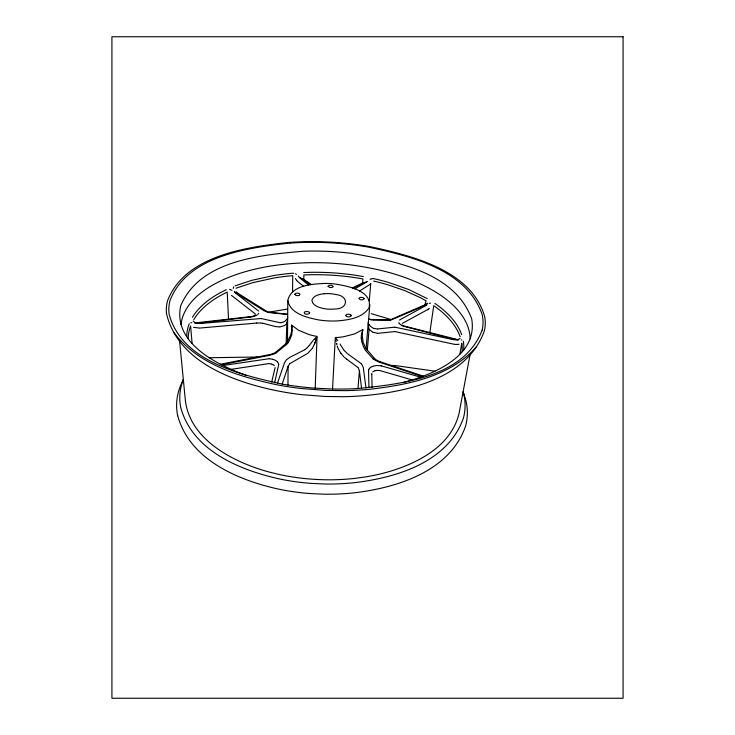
<?xml version="1.0" encoding="UTF-8"?>
<svg xmlns="http://www.w3.org/2000/svg" width="735" height="735" viewBox="0 0 735 735"><rect width="100%" height="100%" fill="white"/><g stroke="black" fill="none" stroke-linecap="round" stroke-linejoin="round"><path stroke-width="1.1" d="M291.519 326.037L291.63 329.234M288.065 340.397L286.191 343.08L286.834 322.674M287.495 341.297L287.789 300.404C291.354 285.079 312.072 284.059 324.852 283.434A93.814 93.814 0 0 1 333.883 283.866C346.084 285.639 373.325 290.288 368.979 307.91C362.41 317.897 349.125 319.863 338.118 320.855A88.494 88.494 0 0 1 318.2 319.844C306.853 317.52 290.187 313.753 287.789 300.404M287.955 385.057L288.102 366.352L289.572 363.908M291.63 329.675L291.63 329.951M292.548 291.905L292.741 275.653A234.061 234.061 0 0 0 274.008 277.995L252.454 282.745L236.018 288.23M278.684 364.707L278.684 364.45A3.317 3.317 0 0 1 278.684 364.799L274.624 382.678M303.775 279.364L303.877 274.927L311.236 274.715A271.895 271.895 0 0 1 352.129 277.196L362.934 278.905L362.612 283.085M287.661 317.061L287.367 320.304M315.205 388.172L317.051 336.409A65.975 65.975 0 0 1 309.022 334.554L298.594 330.3L291.418 324.934M368.318 322.242L368.382 325.55M332.542 388.99L335.298 337.567A68.851 68.851 0 0 0 343.594 336.749L354.729 333.883L362.888 329.519M351.201 315.756L349.63 316.822A5.246 5.246 0 0 1 346.975 316.638L345.542 315.508L346.782 314.378A4.465 4.465 0 0 1 347.793 314.231A5.926 5.926 0 0 1 349.731 314.47L350.696 314.929M362.107 335.206L363.136 342.032M328.076 286.273L329.418 287.339A5.255 5.255 0 0 0 331.871 287.477L333.304 286.668L331.99 285.492A5.274 5.274 0 0 0 329.565 285.345L328.076 286.237M291.593 330.741L290.876 334.526L288.488 339.68M357.991 388.558L359.397 370.688L361.583 388.328M362.135 334.783L362.217 333.938M369.301 300.817L370.743 283.517L370.376 283.967M375.355 359.323L366.076 348.702L368.345 321.774A9.316 9.316 0 0 0 368.501 320.68L369.843 304.676M367.289 350.448L369.08 329.381L368.437 326.092M362.236 333.782L362.778 329.822L361.455 334.664M233.206 288.423L233.344 287.762M425.041 304.409L426.052 300.799L420.411 297.684L404.921 290.637L387.933 284.794A221.851 221.851 0 0 0 373.665 281.082M361.399 335.013L361.243 338.118M275.12 367.61L271.674 382.071M429.828 332.753L433.733 305.668C444.96 313.459 455.452 323.575 460.138 336.713M180.939 324.567C183.796 302.434 204.339 288.405 223.072 279.778C250.369 267.641 280.485 263.268 310.161 262.698A295.084 295.084 0 0 1 351.266 264.995C381.695 269.038 412.298 277.132 438.418 293.752C453.945 303.904 469.647 319.018 470.189 338.807M368.602 370.256L368.538 371.01M459.899 354.095L461.8 343.309A34.94 34.94 0 0 1 462.122 351.707M470.023 354.803L459.2 412.758C451.455 447.082 415.312 464.667 384.203 472.972A198.9 198.9 0 0 1 365.157 476.978L355.345 478.329A233.601 233.601 0 0 1 316.032 479.431A231.047 231.047 0 0 1 278.703 474.378L269.515 472.127A195.032 195.032 0 0 1 251.783 466.459C222.42 455.415 190.062 434.955 185.459 401.347L179.588 340.976M287.275 320.809L286.852 322.619M368.621 370.164L368.979 369.172M482.123 330.088C464.382 377.524 400.694 384.139 357.192 388.594A329.62 329.62 0 0 1 330.07 388.934L314.681 388.135A326.827 326.827 0 0 1 281.735 384.019C240.538 374.776 181.71 361.151 169.16 314.387A34.279 34.279 0 0 1 169.969 300.679C187.186 255.642 248.412 247.631 290.086 243.055M291.767 334.636L292.227 330.676M291.731 334.774L289.912 339.469M314.497 344.164L312.403 348.169M314.451 344.32L314.598 343.833M314.635 343.723L314.828 343.135M314.865 343.024L315.058 342.446M315.499 341.095L315.885 339.947M314.984 342.657L315.159 342.115M315.453 341.233L315.361 341.509M316.767 337.291L316.408 338.385M316.335 338.587L315.967 339.699M282.203 384.019L288.102 366.352M277.462 383.238L284.491 362.787L286.273 360.012M181.389 383.817L183.337 379.526M289.507 340.287L288.12 342.648M258.711 313.376L258.068 314.185M287.008 318.944L285.786 320.497M193.737 319.642C201.418 307 214.142 298.392 227.216 292.061L228.539 319.247M192.395 317.309C200.214 304.602 213.095 295.994 226.316 289.645M369.181 368.823L370.716 367.307M288.019 342.795L287.504 343.521M309.077 345.716L312.972 340.645M233.822 286.861L233.758 286.944A2.958 2.958 0 0 0 233.473 287.44M312.09 348.583L308.066 353.011M289.526 242.348C247.153 246.988 184.981 255.146 167.479 300.937A34.922 34.922 0 0 0 166.505 313.625C177.53 360.646 230.533 380.675 272.814 389.899A304.52 304.52 0 0 0 301.699 394.658L325.228 396.477L343.75 396.707A308.838 308.838 0 0 0 368.437 395.255C412.05 390.671 467.818 377.009 484.374 330.823A34.821 34.821 0 0 0 484.843 317.272C471.989 269.984 411.021 255.458 369.319 246.473M287.247 343.851L275.846 353.195M286.191 343.08L285.548 343.851M475.949 347.379C449.682 376.798 407.888 384.782 370.477 389.183A325.256 325.256 0 0 1 344.807 390.652L325.531 390.395L301.038 388.493A321.544 321.544 0 0 1 276.911 384.772C239.463 376.743 198.193 364.661 174.039 332.78M308.773 346.066L306.789 348.096M427.816 303.243L425.648 305.154M313.588 339.956L314.185 339.313M369.935 284.463L359.47 291.051M285.244 344.182L276.029 351.991M314.286 339.202L316.656 336.805M289.875 363.586L307.643 353.379M426.162 303.408L425.657 303.886M426.833 304.823L426.171 305.429M372.709 372.011L373.224 371.588M286.292 324.144L284.62 325.412M286.659 359.617L289.856 357.311L304.768 349.741M367.482 281.459L354.895 288.846M285.474 320.8L284.169 321.746M306.633 348.234L305.135 349.465M399.436 320.056L426.107 305.484M429.359 308.36L428.514 309.022M460.027 338.33L459.329 338.853M424.94 304.492L424.26 304.979M257.36 314.782L255.927 315.609M428.367 309.132L427.504 309.665M366.306 281.882L353.158 288.157M275.616 352.267L273.824 353.25M363.779 282.488L352.396 287.872M373.49 371.414L374.74 370.835M371.12 367.05L373.003 366.205M425.234 305.411L390.735 320.138M284.298 325.596L280.108 326.882M402.403 323.354L427.476 309.683M423.507 305.411L391.048 319.514L371.166 313.643M275.735 353.25L274.945 353.627M370.091 279.337L370.863 279.015M458.759 339.166L457.583 339.57M283.609 322.031L280.605 322.729M274.55 353.801L269.332 355.4L221.226 364.762M273.301 353.48L271.178 354.261M255.477 315.811L252.941 316.62M254.356 315.71L252.371 316.335M235.218 285.814L251.82 280.32L273.585 275.579A238.076 238.076 0 0 1 292.502 273.236L293.77 273.282M429.396 303.408L430.563 303.068M271.059 354.298L220.335 364.284M371.267 278.877L372.094 278.694M375.098 370.725L377.046 370.403M373.536 366.039L376.458 365.543M391.02 319.523L389.761 319.808M403.837 382.347C432.74 374.593 478.283 356.475 471.686 318.825C454.653 272.079 394.925 261.09 352.074 253.446A305.558 305.558 0 0 0 303.463 251.232C260.943 254.907 199.856 260.227 180.654 305.889C172.946 343.521 217.257 364.698 245.903 375.319M269.019 312.154L287.725 308.994M252.381 316.739L250.754 317.005M251.875 316.445L251.462 316.519M251.342 316.546L197.329 322.674M190.723 322.711L191.798 322.656M287.651 314.203L286.76 314.323M230.854 369.402L268.45 363.641M222.751 365.543L268.955 358.735M390.12 320.239L370.872 319.734M389.238 319.9L373.463 319.808M457.198 339.644L452.916 339.092M459.026 344.237L458.144 344.338M458.658 339.938L458.034 340.002M324.236 293.706C319.808 294.266 313.579 295.24 311.971 300.1A3.647 3.647 0 0 0 311.934 300.56C312.596 305.613 318.733 307.368 322.968 308.424A36.438 36.438 0 0 0 334.434 309.003C348.399 309.389 349.511 295.773 335.436 294.45A36.686 36.686 0 0 0 324.245 293.724M372.516 278.638L373.766 278.657M256.726 323.042L200.085 328.04M394.548 331.604L378.001 333.304M256.763 323.042L260.135 322.987M286.31 314.36L268.303 312.458M199.755 323.501L260.971 318.558M457.666 344.375L456.352 344.421M199.102 323.134L250.635 317.015A1.167 1.167 0 0 0 250.506 316.693M279.622 326.919L275.68 326.597L262.91 323.262M199.001 323.143L197.458 323.161M376.77 365.525L380.271 365.69M286.733 314.111L269.341 312.246M199.35 323.519L194.573 323.078M391.213 365.433L395.393 365.589M457.519 340.029L453.651 339.717L395.081 327.194M303.739 272.529L311.171 272.308A276.461 276.461 0 0 1 352.442 274.817L363.347 276.544M377.468 328.968L394.732 327.176M377.459 370.385L379.582 370.532M199.552 328.058L193.535 327.341M209.3 357.743L257.663 357.017M280.228 322.738L261.32 318.577M456.242 344.421L454.689 344.357M377.119 328.977L373.527 328.343M373.362 319.808L370.504 319.44M268.891 363.65L270.976 363.917M269.286 358.753L272.409 359.185M377.56 333.286L373.012 332.257M260.695 323.014L262.744 323.235M395.099 331.632L454.579 344.347M456.224 339.221L403.956 326M197.053 323.134L196.162 322.977M461.222 339.873L461.892 339.974M395.476 365.589L435.046 371.203M380.592 365.736L381.557 365.92M380.013 370.605L412.335 379.977M381.594 365.929L420.705 377.202M229.504 289.471L230.294 289.682M370.376 319.413L369.043 319.036M452.824 339.065L403.193 326.156M370.734 319.697L369.374 319.284M272.713 359.259L275.12 360.132M271.362 364.018L272.777 364.542M268.789 312.09L266.787 311.346M267.687 312.292L263.938 310.666L236.238 293.191L234.318 291.29M423.433 376.191L379.986 361.684M422.46 376.559L379.196 362.107M230.588 289.783L232.012 290.38M195.767 322.858L194.591 322.288M380.059 361.712L379.536 361.519M379.113 362.079L375.502 360.435M379.389 361.455L376.733 360.196M373.215 328.223L370.486 326.322M295.415 273.778L296.536 274.394M403.524 325.807L402.118 325.008M402.651 325.908L400.63 324.741M266.695 311.309L237.837 293.237M372.645 332.091L369.071 329.353M275.597 360.38L277.499 361.831M273.089 364.707L274.348 365.699M427.21 298.603L409.009 289.645L388.585 282.46A225.599 225.599 0 0 0 374.17 278.73M376.228 359.902L375.383 359.341M374.813 360.031L373.205 358.928M311.41 284.509L302.765 278.666M310.501 284.665L299.908 277.407M346.736 359.194L357.945 367.454M346.7 359.167L344.651 357.55M434.863 303.417C446.209 311.236 456.848 321.379 461.644 334.6M194.288 322.077L193.186 321.03M373.27 358.974L365.35 350.209L363.531 346.883M347.728 353.866L361.482 363.843M300.358 278.418L308.571 284.941M237.478 292.971L236.22 291.758M303.674 286.338L297.721 281.505M400.207 324.411L399.224 323.391M347.076 353.342L343.998 350.209M299.99 278.115L298.235 276.011M343.998 356.934L340.81 353.204M297.317 281.11L296.692 280.393M231.442 295.387L255.174 313.836L255.21 315.297M370.1 325.89L369.273 324.741M335.665 338.008L337.687 340.544M343.677 349.814L340.948 345.551M296.609 280.292L295.424 278.537M277.775 362.162L278.62 363.954M234.447 292.19L258.591 311.015M361.813 364.275L363.292 367.601L365.993 388.006M340.884 353.305L340.562 352.837M358.211 367.812L359.387 370.642M340.277 352.423L337.393 346.993M366.076 348.702L365.414 347.545M340.13 344.081L340.617 344.917M399.031 323.097L398.793 322.628M369.2 324.631L368.97 324.208M365.212 347.15L363.421 342.887M363.393 346.552L361.997 342.28M361.886 341.839L361.252 338.275M335.482 338.376L336.189 341.408M177.723 415.753C189.639 459.357 236.89 479.643 277.104 488.803A239.077 239.077 0 0 0 310.813 493.589L323.823 494.177A242.954 242.954 0 0 0 354.748 492.772C397.58 487.562 449.756 471.227 465.521 426.282A51.073 51.073 0 0 0 464.566 396.11L463.114 391.792A48.271 48.271 0 0 1 463.39 418.142C447.955 462.26 396.349 477.676 354.454 482.693A242.035 242.035 0 0 1 324.208 483.988L311.484 483.409A238.269 238.269 0 0 1 278.51 478.742C239.16 469.821 192.377 450.371 180.746 407.548A48.455 48.455 0 0 1 183.337 379.627M336.74 343.851L336.621 343.328L336.887 344.522M291.712 326.184L291.492 325.724M291.721 326.221L291.924 327.36M337.19 345.937L337.255 346.286M291.951 327.516L292.208 330.18M309.628 312.963C309.067 310.308 301.662 311.612 305.025 313.863A4.447 4.447 0 0 0 305.778 314.093A5.944 5.944 0 0 0 307.919 314.121L308.948 313.79A1.148 1.148 0 0 0 309.683 312.981M192.092 343.3L190.613 326.046A35.758 35.758 0 0 0 188.188 338.596M368.547 371.258L368.942 387.501M371.8 373.986L372.048 387.446M289.526 242.394A336.731 336.731 0 0 1 369.31 246.519M177.659 415.762A51.275 51.275 0 0 1 181.407 383.826M350.678 314.966A1.084 1.084 0 0 1 351.247 315.747M290.095 243.092A331.871 331.871 0 0 1 368.75 247.162C410.387 256.157 466.247 269.203 482.114 314.378A34.811 34.811 0 0 1 482.178 330.098M463.353 341.233A35.087 35.087 0 0 1 463.693 349.832M186.708 336.511A35.794 35.794 0 0 1 189.235 323.749M371.809 373.83A2.481 2.481 0 0 1 371.8 374.143M294.79 294.322L295.626 295.222A3.491 3.491 0 0 0 296.435 295.479A5.384 5.384 0 0 0 298.989 295.442A3.133 3.133 0 0 0 299.503 295.268C301.745 293.21 295.442 292.162 294.79 294.322M364.192 298.759L362.686 299.77A5.228 5.228 0 0 1 360.168 299.577L358.818 298.529L359.819 297.574A3.592 3.592 0 0 1 360.701 297.418A4.796 4.796 0 0 1 363.706 298.024L364.192 298.759M623.078 36.75L111.922 36.75L111.922 698.25L623.078 698.25L623.078 36.75"/></g></svg>
